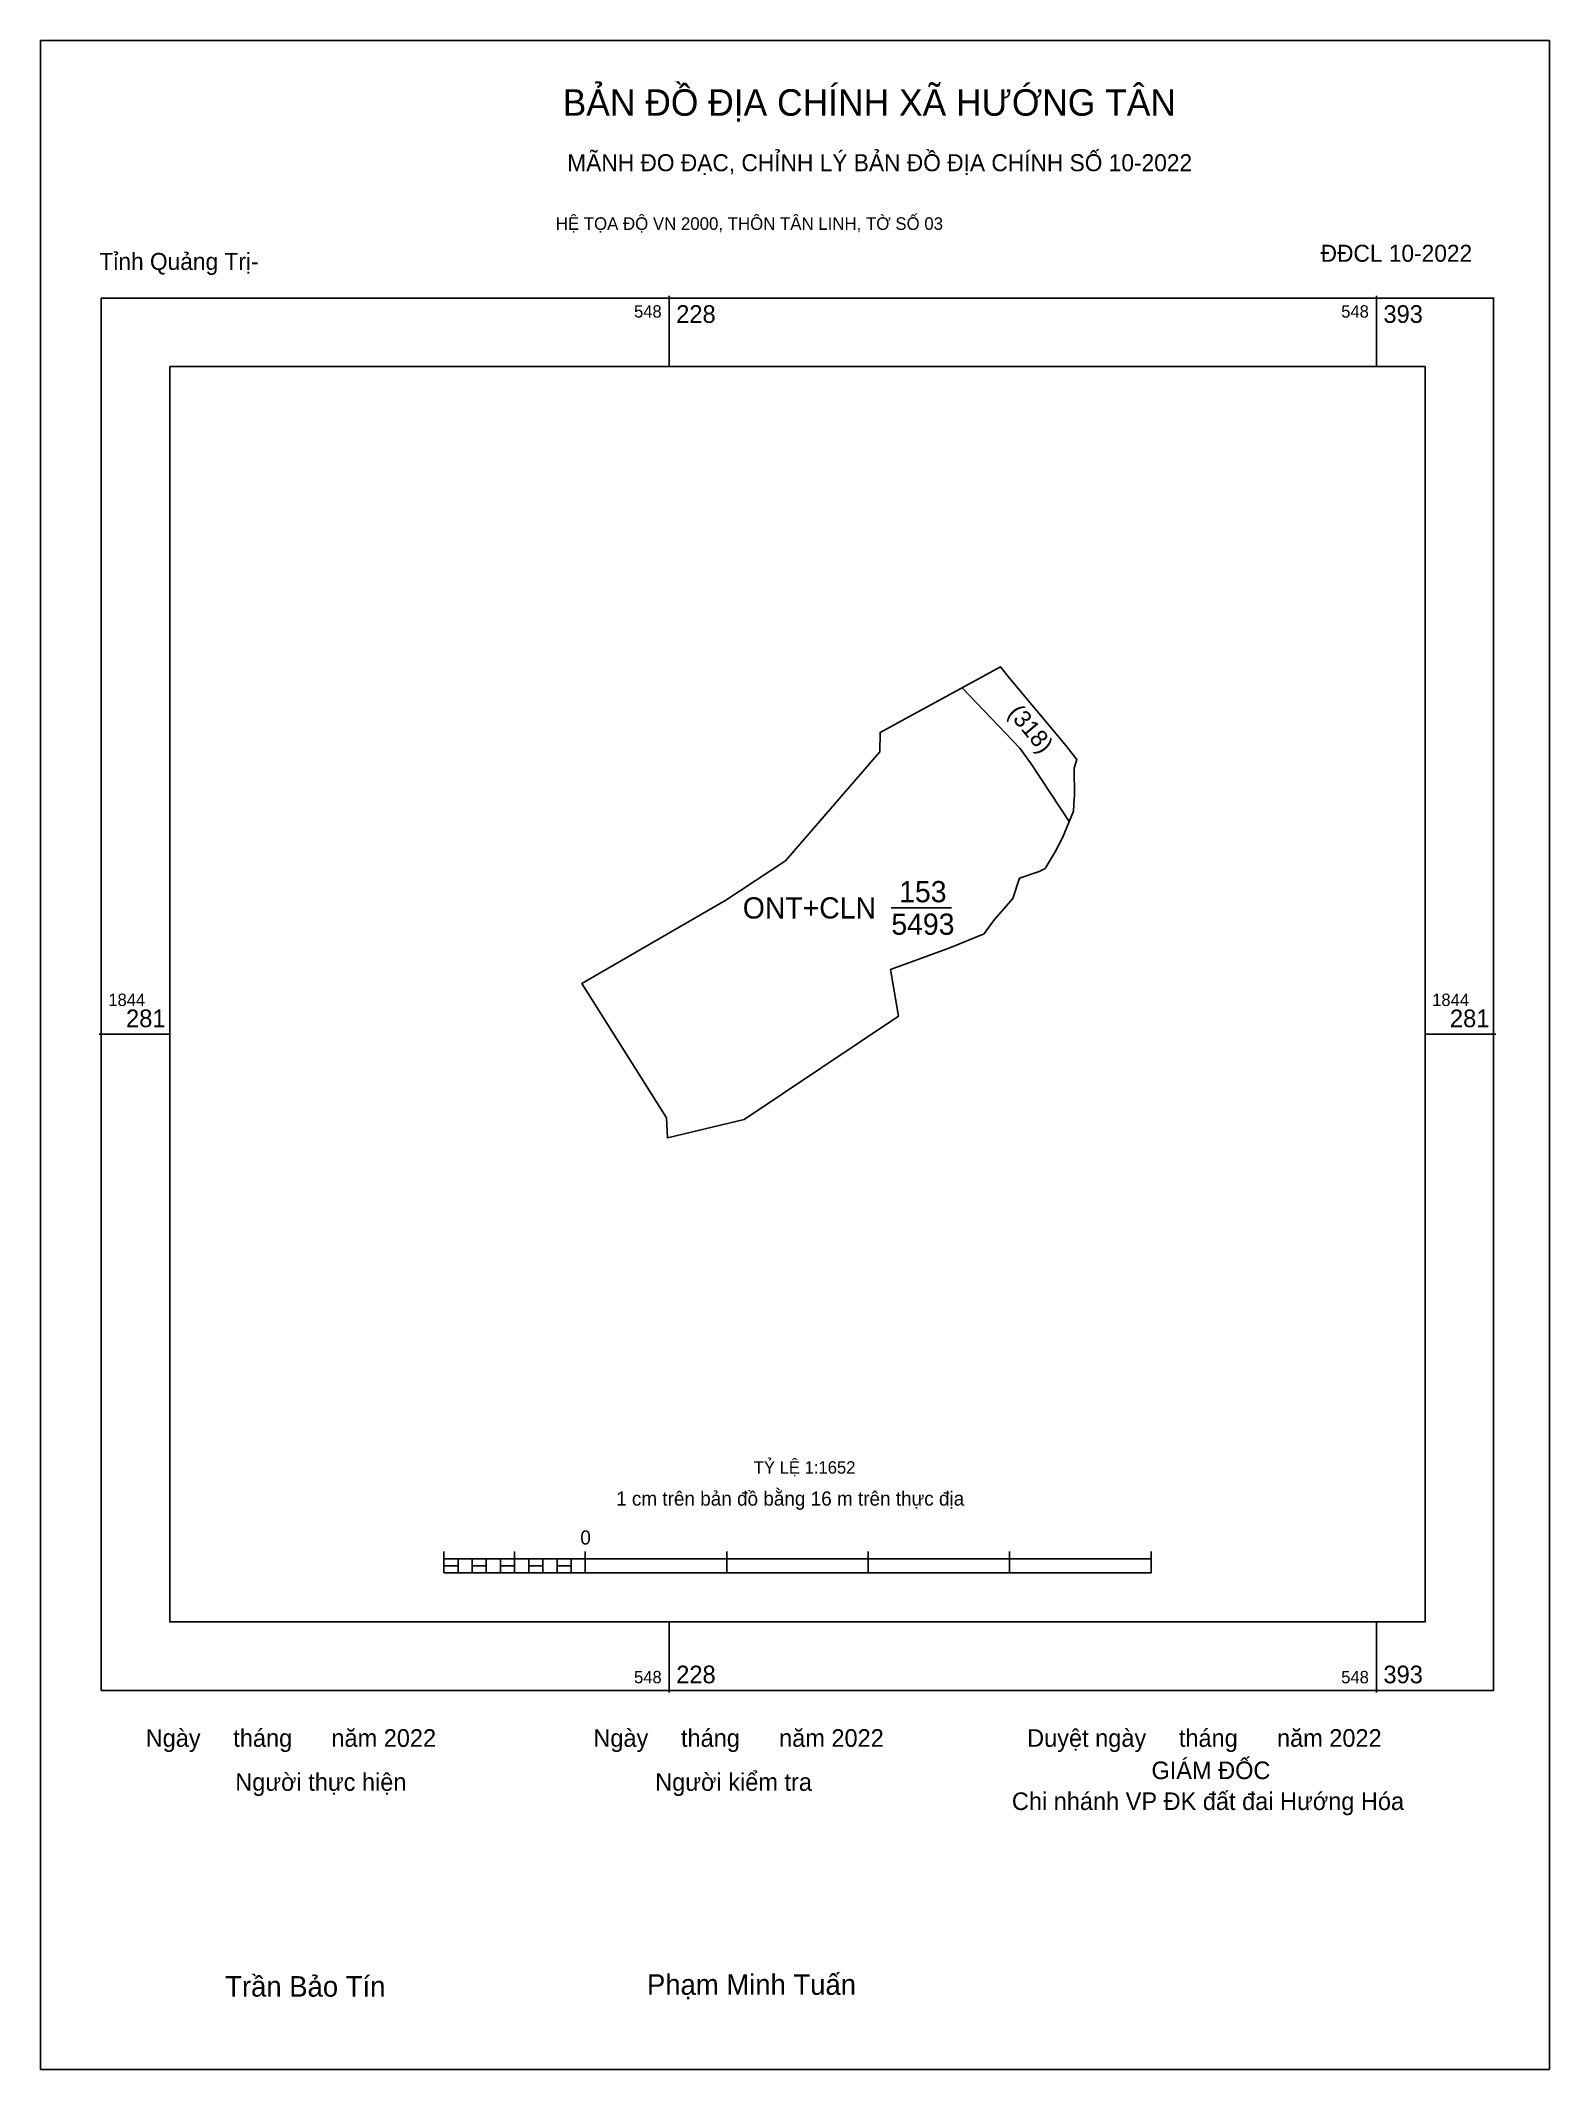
# Model space of a CAD drawing. Extents: x 548082 to 548434, y 1844039 to 1844514.
import ezdxf

# ---------------------------------------------------------------- set-up
doc = ezdxf.new("R2010")
doc.units = 0
for name, color, linetype in [('Level 10', 7, 'Continuous'), ('Level 13', 7, 'Continuous'), ('Level 15', 7, 'Continuous'), ('Level 27', 7, 'Continuous'), ('Level 50', 7, 'Continuous'), ('Level 6', 7, 'Continuous'), ('Level 62', 7, 'Continuous'), ('Level 63', 7, 'Continuous'), ('Level 9', 7, 'Continuous')]:
    doc.layers.add(name, color=color, linetype=linetype)

msp = doc.modelspace()

# ---------------------------------------------------------------- linework, layer by layer
at = {"layer": 'Level 10'}
msp.add_line((548280.3, 1844310.84), (548294.36, 1844310.84), dxfattribs=at)
msp.add_lwpolyline([(548301.96, 1844304.8), (548293.94, 1844301.5), (548280.14, 1844296.44), (548281.96, 1844285.51), (548245.93, 1844261.41), (548227.99, 1844257.14), (548227.79, 1844261.79), (548207.98, 1844293.16), (548241.62, 1844312.65), (548255.58, 1844321.86), (548277.61, 1844347.28), (548277.66, 1844351.84), (548305.8, 1844367.17), (548307.95, 1844364.51), (548320.76, 1844349.14), (548323.64, 1844345.5), (548323, 1844343.5), (548323.09, 1844336.94), (548323.06, 1844336.49), (548322.84, 1844333.45), (548320.26, 1844327.25), (548318.61, 1844323.93), (548316.21, 1844320.04), (548314.85, 1844319.31), (548310.25, 1844317.78), (548308.71, 1844313.02), (548304.42, 1844308.1), (548302.49, 1844305.51)], close=True, dxfattribs=at)
at = {"layer": 'Level 15'}
msp.add_lwpolyline([(548081.54, 1844513.5), (548434.06, 1844513.5), (548434.06, 1844039.43), (548081.54, 1844039.43)], close=True, dxfattribs=at)
at = {"layer": 'Level 27'}
for p, q in [((548305.8, 1844367.17), (548305.79, 1844367.19)), ((548277.66, 1844351.84), (548277.65, 1844351.83)), ((548323.64, 1844345.5), (548323.65, 1844345.49)), ((548308.71, 1844313.02), (548308.72, 1844313.01)), ((548302.49, 1844305.51), (548302.5, 1844305.49)), ((548293.94, 1844301.5), (548293.95, 1844301.49)), ((548301.96, 1844304.8), (548301.97, 1844304.78)), ((548207.98, 1844293.16), (548207.97, 1844293.17)), ((548245.93, 1844261.41), (548245.94, 1844261.4)), ((548227.99, 1844257.14), (548227.98, 1844257.13))]:
    msp.add_line(p, q, dxfattribs=at)
at = {"layer": 'Level 50'}
msp.add_lwpolyline([(548296.85, 1844362.28), (548310.36, 1844348.15), (548312.95, 1844344.47), (548321.85, 1844331.02)], dxfattribs=at)
at = {"layer": 'Level 62'}
msp.add_lwpolyline([(548111.73, 1844437.31), (548405.03, 1844437.31), (548405.03, 1844144.01), (548111.73, 1844144.01)], close=True, dxfattribs=at)
at = {"layer": 'Level 63'}
for p, q in [((548228.4, 1844453.83), (548228.4, 1844437.31)), ((548393.63, 1844453.83), (548393.63, 1844437.31)), ((548095.2, 1844281.31), (548111.73, 1844281.31)), ((548405.03, 1844281.31), (548421.55, 1844281.31)), ((548175.76, 1844160.43), (548175.76, 1844155.47)), ((548175.76, 1844158.77), (548340.99, 1844158.77)), ((548179.07, 1844158.77), (548179.07, 1844155.47)), ((548182.37, 1844158.77), (548182.37, 1844155.47)), ((548185.68, 1844158.77), (548185.68, 1844155.47)), ((548188.98, 1844158.77), (548188.98, 1844155.47)), ((548192.28, 1844160.43), (548192.28, 1844155.47)), ((548192.28, 1844158.77), (548192.28, 1844155.47)), ((548195.59, 1844158.77), (548195.59, 1844155.47)), ((548198.89, 1844158.77), (548198.89, 1844155.47)), ((548202.2, 1844158.77), (548202.2, 1844155.47)), ((548205.5, 1844158.77), (548205.5, 1844155.47)), ((548208.81, 1844160.43), (548208.81, 1844155.47)), ((548208.81, 1844158.77), (548208.81, 1844155.47)), ((548241.85, 1844160.43), (548241.85, 1844155.47)), ((548274.9, 1844160.43), (548274.9, 1844155.47)), ((548307.94, 1844160.43), (548307.94, 1844155.47)), ((548340.99, 1844160.43), (548340.99, 1844155.47)), ((548175.76, 1844155.47), (548340.99, 1844155.47)), ((548228.4, 1844144.01), (548228.4, 1844127.49)), ((548393.63, 1844144.01), (548393.63, 1844127.49))]:
    msp.add_line(p, q, dxfattribs=at)
for points in [[(548095.72, 1844453.32), (548421.03, 1844453.32), (548421.03, 1844128.01), (548095.72, 1844128.01)], [(548175.76, 1844157.12), (548179.07, 1844157.12), (548179.07, 1844155.47), (548175.76, 1844155.47)], [(548175.76, 1844157.12), (548179.07, 1844157.12), (548179.07, 1844155.47), (548175.76, 1844155.47)], [(548182.37, 1844157.12), (548185.68, 1844157.12), (548185.68, 1844155.47), (548182.37, 1844155.47)], [(548188.98, 1844157.12), (548192.28, 1844157.12), (548192.28, 1844155.47), (548188.98, 1844155.47)], [(548195.59, 1844157.12), (548198.89, 1844157.12), (548198.89, 1844155.47), (548195.59, 1844155.47)], [(548202.2, 1844157.12), (548205.5, 1844157.12), (548205.5, 1844155.47), (548202.2, 1844155.47)]]:
    msp.add_lwpolyline(points, close=True, dxfattribs=at)

# ---------------------------------------------------------------- texts
at = {"layer": 'Level 13'}
for s, p in [('153', (548282.14, 1844312.16)), ('ONT+CLN', (548245.6, 1844308.36)), ('5493', (548280.31, 1844304.56))]:
    msp.add_text(s, height=4.957, dxfattribs=at).set_placement(p)
at = {"layer": 'Level 6'}
msp.add_text('TỶ LỆ 1:1652', height=2.9046, dxfattribs=at).set_placement((548248.17, 1844178.65))
at = {"layer": 'Level 63'}
for s, height, p in [('BẢN ĐỒ ĐỊA CHÍNH XÃ HƯỚNG TÂN', 6.1856, (548203.51, 1844495.94)), ('MÃNH ĐO ĐẠC, CHỈNH LÝ BẢN ĐỒ ĐỊA CHÍNH SỐ 10-2022', 3.9691, (548204.59, 1844482.98)), ('HỆ TỌA ĐỘ VN 2000, THÔN TÂN LINH, TỜ SỐ 03', 2.9382, (548201.9, 1844469.27)), ('548', 2.892, (548220.19, 1844448.77)), ('228', 4.131, (548230.05, 1844447.54)), ('548', 2.892, (548385.42, 1844448.77)), ('393', 4.131, (548395.28, 1844447.54)), ('1844', 2.892, (548097.37, 1844287.92)), ('281', 4.131, (548101.51, 1844282.97)), ('1844', 2.892, (548406.68, 1844287.92)), ('281', 4.131, (548410.82, 1844282.97)), ('1 cm trên bản đồ bằng 16 m trên thực địa', 3.3046, (548216.01, 1844171.17)), ('0', 3.3, (548207.64, 1844162.08)), ('548', 2.892, (548220.19, 1844129.66)), ('228', 4.131, (548230.05, 1844129.66)), ('548', 2.892, (548385.42, 1844129.66)), ('393', 4.131, (548395.28, 1844129.66)), ('Ngày     tháng      năm 2022', 4.1114, (548106.09, 1844114.82)), ('Ngày     tháng      năm 2022', 4.1114, (548210.69, 1844114.82)), ('Duyệt ngày     tháng      năm 2022', 4.1114, (548312.04, 1844114.82)), ('GIÁM ĐỐC', 4.111, (548341.08, 1844107.27)), ('Người thực hiện', 4.1114, (548127.02, 1844104.54)), ('Người kiểm tra', 4.1114, (548225.14, 1844104.54)), ('Chi nhánh VP ĐK đất đai Hướng Hóa', 4.1114, (548308.47, 1844100.05)), ('Trần Bảo Tín', 4.7956, (548124.67, 1844056.44)), ('Phạm Minh Tuấn', 4.7956, (548223.22, 1844056.87))]:
    msp.add_text(s, height=height, dxfattribs=at).set_placement(p)
at = {"layer": 'Level 9'}
for s, p in [('Tỉnh Quảng Trị-', (548095.29, 1844459.91)), ('ĐĐCL 10-2022', (548380.61, 1844461.82))]:
    msp.add_text(s, height=3.9691, dxfattribs=at).set_placement(p)
msp.add_text('(318)', height=4, rotation=309.9312, dxfattribs=at).set_placement((548307.38, 1844356.24))

doc.saveas('drawing.dxf')
